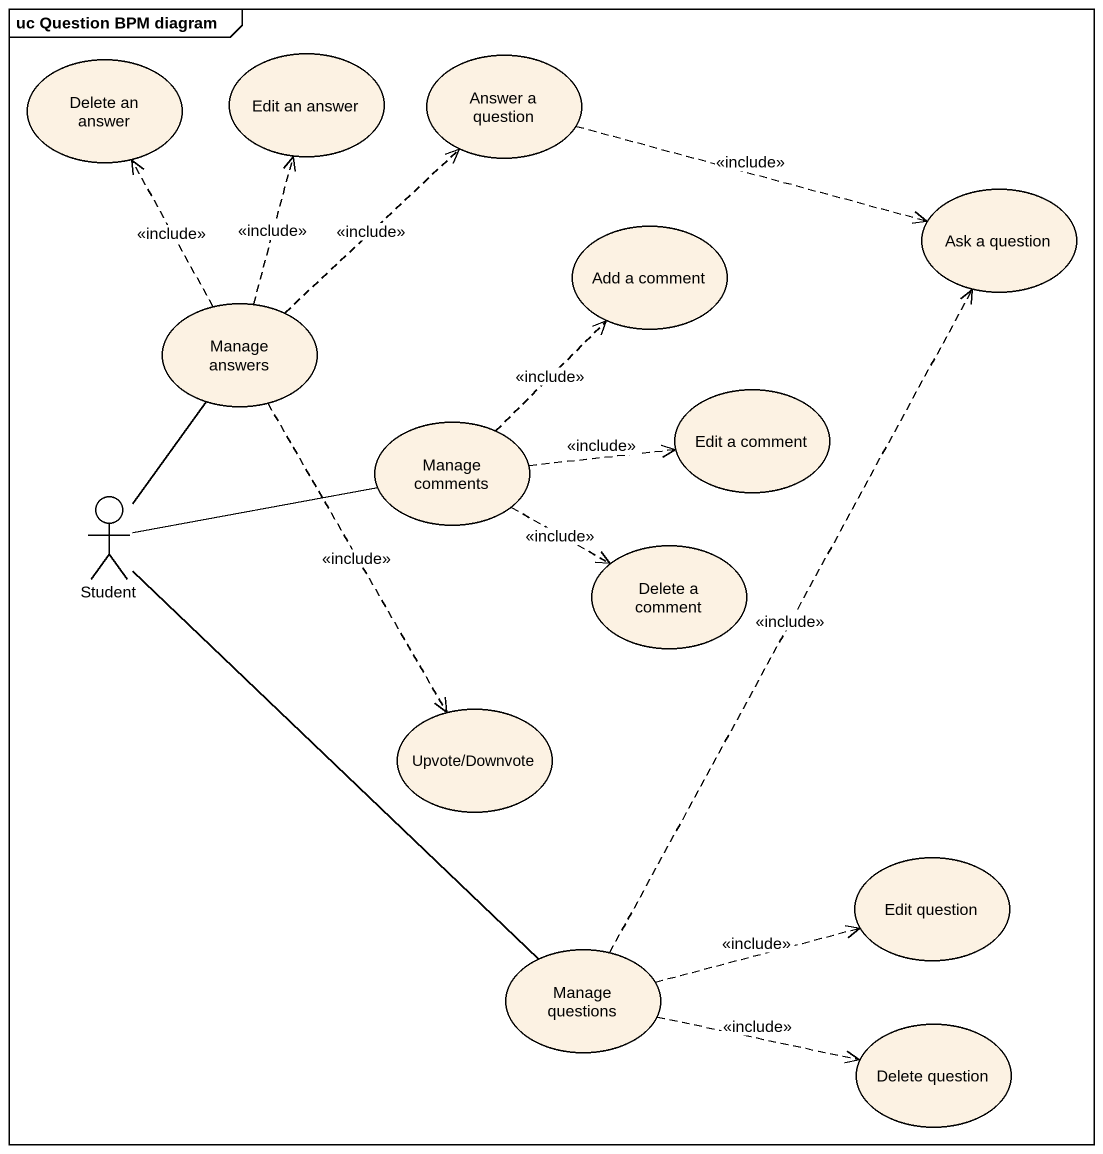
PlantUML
@startuml
mainframe uc Question BPM diagram
usecase "Delete an answer" as Delete_an_answer
usecase "Edit an answer" as Edit_an_answer
usecase "Answer a question" as Answer_a_question
usecase "Ask a question" as Ask_a_question
usecase "Add a comment" as Add_a_comment
usecase "Manage answers" as Manage_answers
usecase "Edit a comment" as Edit_a_comment
usecase "Manage comments" as Manage_comments
actor Student
usecase "Delete a comment" as Delete_a_comment
usecase "Upvote/Downvote" as Upvote_Downvote
usecase "Edit question" as Edit_question
usecase "Manage questions" as Manage_questions
usecase "Delete question" as Delete_question
Answer_a_question .right.> Ask_a_question : <<include>>
Manage_answers .up.> Delete_an_answer : <<include>>
Manage_answers .up.> Edit_an_answer : <<include>>
Manage_answers .up.> Answer_a_question : <<include>>
Manage_answers ..> Upvote_Downvote : <<include>>
Manage_comments .up.> Add_a_comment : <<include>>
Manage_comments .right.> Edit_a_comment : <<include>>
Manage_comments .right.> Delete_a_comment : <<include>>
Student -up- Manage_answers
Student -right- Manage_comments
Student -- Manage_questions
Manage_questions .up.> Ask_a_question : <<include>>
Manage_questions .right.> Edit_question : <<include>>
Manage_questions .right.> Delete_question : <<include>>
@enduml
